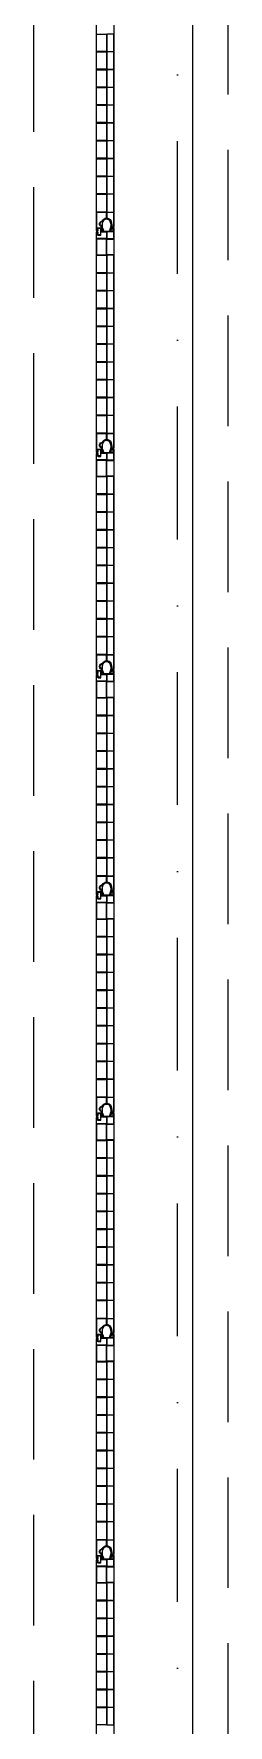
# Model space of a CAD drawing. Header units: millimetres. Extents: x -10134 to 185601, y -10232 to 93662.
# Drawn here: x 29824 to 30264, y 18936 to 22757 of the extents above; entities that cross this region are included whole.
import ezdxf

# ---------------------------------------------------------------- set-up
doc = ezdxf.new("R2010")
doc.units = ezdxf.units.MM
doc.header["$LTSCALE"] = 100
doc.linetypes.add('B0302', pattern=[6, 3, -1.5, 0, -1.5])
doc.linetypes.add('B0403', pattern=[3.75, 2.5, -1.25])
for name, color, linetype in [('A--L21', 8, 'Continuous'), ('A--L28', 8, 'Continuous'), ('AL$7A---_STRAMIEN', 1, 'Continuous')]:
    doc.layers.add(name, color=color, linetype=linetype)

msp = doc.modelspace()

# ---------------------------------------------------------------- linework, layer by layer
at = {"layer": 'A--L21', "linetype": 'B0403'}
for p, q in [((29824, 17660.6), (29824, 88370.6)), ((30264, 18120.6), (30264, 45510.6))]:
    msp.add_line(p, q, dxfattribs=at)
at = {"layer": 'A--L21'}
for points in [[(29977.7, 22322.1, -0.786352), (29979.8, 22334, 0.289246), (29980, 22334.1, -0.649582), (29997.3, 22334.8, -0.228645), (29997.8, 22315.2, 0.241202), (29998, 22311.6, 0.267949), (29999.7, 22310.7), (30003.2, 22310.7, 0.414214), (30004.8, 22312.2), (30004.8, 22321.9), (30006, 22321.9), (30006, 22819.1)], [(29965.3, 22809.4), (29965.3, 22312.2), (29968.2, 22312.2, 0.615588), (29969.5, 22314.6, -0.001528), (29968.6, 22315.7, -0.603288), (29969.6, 22318), (29974.7, 22318, -0.414214), (29974.9, 22317.8), (29974.9, 22310.9, 0.414214), (29975.1, 22310.7), (29978.9, 22310.7, 0.230022), (29980.3, 22311.4, 0.182419), (29980.4, 22312.8, -0.086574), (29977.9, 22321.9)], [(29977.7, 21822.1, -0.786352), (29979.8, 21834, 0.289246), (29980, 21834.1, -0.649582), (29997.3, 21834.8, -0.228645), (29997.8, 21815.2, 0.241202), (29998, 21811.6, 0.267949), (29999.7, 21810.7), (30003.2, 21810.7, 0.414214), (30004.8, 21812.2), (30004.8, 21821.9), (30006, 21821.9), (30006, 22319.1), (30005, 22319.1), (30005, 22310.9), (29998.7, 22310.9, -0.614899), (29996.9, 22314.5, 0.235201), (29997.2, 22334.7, 0.299118), (29988.8, 22340.2, 0.299118), (29980.5, 22334.7, 0.235201), (29980.7, 22314.5, -0.614899), (29978.9, 22310.9), (29974.9, 22310.9), (29974.9, 22303.5), (29969.7, 22303.5, -0.538226), (29968.4, 22305.7, -0.051879), (29969.6, 22306.9, 0.668905), (29968.4, 22309.4), (29965.3, 22309.4), (29965.3, 21812.2), (29968.2, 21812.2, 0.615588), (29969.5, 21814.6, -0.001528), (29968.6, 21815.7, -0.603288), (29969.6, 21818), (29974.7, 21818, -0.414214), (29974.9, 21817.8), (29974.9, 21810.9, 0.414214), (29975.1, 21810.7), (29978.9, 21810.7, 0.230022), (29980.3, 21811.4, 0.182419), (29980.4, 21812.8, -0.086574), (29977.9, 21821.9)], [(29981.5, 22334.3, -0.299118), (29988.8, 22339.2, -0.299118), (29996.2, 22334.3, -0.232962), (29996.1, 22315.1, 0.291468), (29995.9, 22311.6, -0.569521), (29995.5, 22310.9), (29982.2, 22310.9, -0.569521), (29981.8, 22311.6, 0.280699), (29981.6, 22314.9, -0.235201), (29981.4, 22334.3, -0.235201)], [(29998.2, 22335.3, -0.228645), (29998.8, 22314.8, 0.106177), (29998.5, 22313.6, 0.414214), (30000.4, 22311.7), (30002.2, 22311.7, 0.414214), (30003.8, 22313.2), (30003.8, 22322.9), (30005, 22322.9), (30005, 22328), (30005, 22353.6), (29989, 22353.6), (29989, 22341.1, -0.279737), (29998.2, 22335.3)], [(29977.7, 21322.1, -0.786352), (29979.8, 21334, 0.289246), (29980, 21334.1, -0.649582), (29997.3, 21334.8, -0.228645), (29997.8, 21315.2, 0.241202), (29998, 21311.6, 0.267949), (29999.7, 21310.7), (30003.2, 21310.7, 0.414214), (30004.8, 21312.2), (30004.8, 21321.9), (30006, 21321.9), (30006, 21819.1), (30005, 21819.1), (30005, 21810.9), (29998.7, 21810.9, -0.614899), (29996.9, 21814.5, 0.235201), (29997.2, 21834.7, 0.299118), (29988.8, 21840.2, 0.299118), (29980.5, 21834.7, 0.235201), (29980.7, 21814.5, -0.614899), (29978.9, 21810.9), (29974.9, 21810.9), (29974.9, 21803.5), (29969.7, 21803.5, -0.538226), (29968.4, 21805.7, -0.051879), (29969.6, 21806.9, 0.668905), (29968.4, 21809.4), (29965.3, 21809.4), (29965.3, 21312.2), (29968.2, 21312.2, 0.615588), (29969.5, 21314.6, -0.001528), (29968.6, 21315.7, -0.603288), (29969.6, 21318), (29974.7, 21318, -0.414214), (29974.9, 21317.8), (29974.9, 21310.9, 0.414214), (29975.1, 21310.7), (29978.9, 21310.7, 0.230022), (29980.3, 21311.4, 0.182419), (29980.4, 21312.8, -0.086574), (29977.9, 21321.9)], [(29981.5, 21834.3, -0.299118), (29988.8, 21839.2, -0.299118), (29996.2, 21834.3, -0.232962), (29996.1, 21815.1, 0.291468), (29995.9, 21811.6, -0.569521), (29995.5, 21810.9), (29982.2, 21810.9, -0.569521), (29981.8, 21811.6, 0.280699), (29981.6, 21814.9, -0.235201), (29981.4, 21834.3, -0.235201)], [(29998.2, 21835.3, -0.228645), (29998.8, 21814.8, 0.106177), (29998.5, 21813.6, 0.414214), (30000.4, 21811.7), (30002.2, 21811.7, 0.414214), (30003.8, 21813.2), (30003.8, 21822.9), (30005, 21822.9), (30005, 21828), (30005, 21853.6), (29989, 21853.6), (29989, 21841.1, -0.279737), (29998.2, 21835.3)], [(29977.7, 20822.1, -0.786352), (29979.8, 20834, 0.289246), (29980, 20834.1, -0.649582), (29997.3, 20834.8, -0.228645), (29997.8, 20815.2, 0.241202), (29998, 20811.6, 0.267949), (29999.7, 20810.7), (30003.2, 20810.7, 0.414214), (30004.8, 20812.2), (30004.8, 20821.9), (30006, 20821.9), (30006, 21319.1), (30005, 21319.1), (30005, 21310.9), (29998.7, 21310.9, -0.614899), (29996.9, 21314.5, 0.235201), (29997.2, 21334.7, 0.299118), (29988.8, 21340.2, 0.299118), (29980.5, 21334.7, 0.235201), (29980.7, 21314.5, -0.614899), (29978.9, 21310.9), (29974.9, 21310.9), (29974.9, 21303.5), (29969.7, 21303.5, -0.538226), (29968.4, 21305.7, -0.051879), (29969.6, 21306.9, 0.668905), (29968.4, 21309.4), (29965.3, 21309.4), (29965.3, 20812.2), (29968.2, 20812.2, 0.615588), (29969.5, 20814.6, -0.001528), (29968.6, 20815.7, -0.603288), (29969.6, 20818), (29974.7, 20818, -0.414214), (29974.9, 20817.8), (29974.9, 20810.9, 0.414214), (29975.1, 20810.7), (29978.9, 20810.7, 0.230022), (29980.3, 20811.4, 0.182419), (29980.4, 20812.8, -0.086574), (29977.9, 20821.9)], [(29981.5, 21334.3, -0.299118), (29988.8, 21339.2, -0.299118), (29996.2, 21334.3, -0.232962), (29996.1, 21315.1, 0.291468), (29995.9, 21311.6, -0.569521), (29995.5, 21310.9), (29982.2, 21310.9, -0.569521), (29981.8, 21311.6, 0.280699), (29981.6, 21314.9, -0.235201), (29981.4, 21334.3, -0.235201)], [(29998.2, 21335.3, -0.228645), (29998.8, 21314.8, 0.106177), (29998.5, 21313.6, 0.414214), (30000.4, 21311.7), (30002.2, 21311.7, 0.414214), (30003.8, 21313.2), (30003.8, 21322.9), (30005, 21322.9), (30005, 21328), (30005, 21353.6), (29989, 21353.6), (29989, 21341.1, -0.279737), (29998.2, 21335.3)], [(29977.7, 20322.1, -0.786352), (29979.8, 20334, 0.289246), (29980, 20334.1, -0.649582), (29997.3, 20334.8, -0.228645), (29997.8, 20315.2, 0.241202), (29998, 20311.6, 0.267949), (29999.7, 20310.7), (30003.2, 20310.7, 0.414214), (30004.8, 20312.2), (30004.8, 20321.9), (30006, 20321.9), (30006, 20819.1), (30005, 20819.1), (30005, 20810.9), (29998.7, 20810.9, -0.614899), (29996.9, 20814.5, 0.235201), (29997.2, 20834.7, 0.299118), (29988.8, 20840.2, 0.299118), (29980.5, 20834.7, 0.235201), (29980.7, 20814.5, -0.614899), (29978.9, 20810.9), (29974.9, 20810.9), (29974.9, 20803.5), (29969.7, 20803.5, -0.538226), (29968.4, 20805.7, -0.051879), (29969.6, 20806.9, 0.668905), (29968.4, 20809.4), (29965.3, 20809.4), (29965.3, 20312.2), (29968.2, 20312.2, 0.615588), (29969.5, 20314.6, -0.001528), (29968.6, 20315.7, -0.603288), (29969.6, 20318), (29974.7, 20318, -0.414214), (29974.9, 20317.8), (29974.9, 20310.9, 0.414214), (29975.1, 20310.7), (29978.9, 20310.7, 0.230022), (29980.3, 20311.4, 0.182419), (29980.4, 20312.8, -0.086574), (29977.9, 20321.9)], [(29981.5, 20834.3, -0.299118), (29988.8, 20839.2, -0.299118), (29996.2, 20834.3, -0.232962), (29996.1, 20815.1, 0.291468), (29995.9, 20811.6, -0.569521), (29995.5, 20810.9), (29982.2, 20810.9, -0.569521), (29981.8, 20811.6, 0.280699), (29981.6, 20814.9, -0.235201), (29981.4, 20834.3, -0.235201)], [(29998.2, 20835.3, -0.228645), (29998.8, 20814.8, 0.106177), (29998.5, 20813.6, 0.414214), (30000.4, 20811.7), (30002.2, 20811.7, 0.414214), (30003.8, 20813.2), (30003.8, 20822.9), (30005, 20822.9), (30005, 20828), (30005, 20853.6), (29989, 20853.6), (29989, 20841.1, -0.279737), (29998.2, 20835.3)], [(29977.7, 19822.1, -0.786352), (29979.8, 19834, 0.289246), (29980, 19834.1, -0.649582), (29997.3, 19834.8, -0.228645), (29997.8, 19815.2, 0.241202), (29998, 19811.6, 0.267949), (29999.7, 19810.7), (30003.2, 19810.7, 0.414214), (30004.8, 19812.2), (30004.8, 19821.9), (30006, 19821.9), (30006, 20319.1), (30005, 20319.1), (30005, 20310.9), (29998.7, 20310.9, -0.614899), (29996.9, 20314.5, 0.235201), (29997.2, 20334.7, 0.299118), (29988.8, 20340.2, 0.299118), (29980.5, 20334.7, 0.235201), (29980.7, 20314.5, -0.614899), (29978.9, 20310.9), (29974.9, 20310.9), (29974.9, 20303.5), (29969.7, 20303.5, -0.538226), (29968.4, 20305.7, -0.051879), (29969.6, 20306.9, 0.668905), (29968.4, 20309.4), (29965.3, 20309.4), (29965.3, 19812.2), (29968.2, 19812.2, 0.615588), (29969.5, 19814.6, -0.001528), (29968.6, 19815.7, -0.603288), (29969.6, 19818), (29974.7, 19818, -0.414214), (29974.9, 19817.8), (29974.9, 19810.9, 0.414214), (29975.1, 19810.7), (29978.9, 19810.7, 0.230022), (29980.3, 19811.4, 0.182419), (29980.4, 19812.8, -0.086574), (29977.9, 19821.9)], [(29981.5, 20334.3, -0.299118), (29988.8, 20339.2, -0.299118), (29996.2, 20334.3, -0.232962), (29996.1, 20315.1, 0.291468), (29995.9, 20311.6, -0.569521), (29995.5, 20310.9), (29982.2, 20310.9, -0.569521), (29981.8, 20311.6, 0.280699), (29981.6, 20314.9, -0.235201), (29981.4, 20334.3, -0.235201)], [(29998.2, 20335.3, -0.228645), (29998.8, 20314.8, 0.106177), (29998.5, 20313.6, 0.414214), (30000.4, 20311.7), (30002.2, 20311.7, 0.414214), (30003.8, 20313.2), (30003.8, 20322.9), (30005, 20322.9), (30005, 20328), (30005, 20353.6), (29989, 20353.6), (29989, 20341.1, -0.279737), (29998.2, 20335.3)], [(29977.7, 19322.1, -0.786352), (29979.8, 19334, 0.289246), (29980, 19334.1, -0.649582), (29997.3, 19334.8, -0.228645), (29997.8, 19315.2, 0.241202), (29998, 19311.6, 0.267949), (29999.7, 19310.7), (30003.2, 19310.7, 0.414214), (30004.8, 19312.2), (30004.8, 19321.9), (30006, 19321.9), (30006, 19819.1), (30005, 19819.1), (30005, 19810.9), (29998.7, 19810.9, -0.614899), (29996.9, 19814.5, 0.235201), (29997.2, 19834.7, 0.299118), (29988.8, 19840.2, 0.299118), (29980.5, 19834.7, 0.235201), (29980.7, 19814.5, -0.614899), (29978.9, 19810.9), (29974.9, 19810.9), (29974.9, 19803.5), (29969.7, 19803.5, -0.538226), (29968.4, 19805.7, -0.051879), (29969.6, 19806.9, 0.668905), (29968.4, 19809.4), (29965.3, 19809.4), (29965.3, 19312.2), (29968.2, 19312.2, 0.615588), (29969.5, 19314.6, -0.001528), (29968.6, 19315.7, -0.603288), (29969.6, 19318), (29974.7, 19318, -0.414214), (29974.9, 19317.8), (29974.9, 19310.9, 0.414214), (29975.1, 19310.7), (29978.9, 19310.7, 0.230022), (29980.3, 19311.4, 0.182419), (29980.4, 19312.8, -0.086574), (29977.9, 19321.9)], [(29981.5, 19834.3, -0.299118), (29988.8, 19839.2, -0.299118), (29996.2, 19834.3, -0.232962), (29996.1, 19815.1, 0.291468), (29995.9, 19811.6, -0.569521), (29995.5, 19810.9), (29982.2, 19810.9, -0.569521), (29981.8, 19811.6, 0.280699), (29981.6, 19814.9, -0.235201), (29981.4, 19834.3, -0.235201)], [(29998.2, 19835.3, -0.228645), (29998.8, 19814.8, 0.106177), (29998.5, 19813.6, 0.414214), (30000.4, 19811.7), (30002.2, 19811.7, 0.414214), (30003.8, 19813.2), (30003.8, 19822.9), (30005, 19822.9), (30005, 19828), (30005, 19853.6), (29989, 19853.6), (29989, 19841.1, -0.279737), (29998.2, 19835.3)], [(30006, 18821.9), (30006, 19319.1), (30005, 19319.1), (30005, 19310.9), (29998.7, 19310.9, -0.614899), (29996.9, 19314.5, 0.235201), (29997.2, 19334.7, 0.299118), (29988.8, 19340.2, 0.299118), (29980.5, 19334.7, 0.235201), (29980.7, 19314.5, -0.614899), (29978.9, 19310.9), (29974.9, 19310.9), (29974.9, 19303.5), (29969.7, 19303.5, -0.538226), (29968.4, 19305.7, -0.051879), (29969.6, 19306.9, 0.668905), (29968.4, 19309.4), (29965.3, 19309.4), (29965.3, 18812.2)], [(29981.5, 19334.3, -0.299118), (29988.8, 19339.2, -0.299118), (29996.2, 19334.3, -0.232962), (29996.1, 19315.1, 0.291468), (29995.9, 19311.6, -0.569521), (29995.5, 19310.9), (29982.2, 19310.9, -0.569521), (29981.8, 19311.6, 0.280699), (29981.6, 19314.9, -0.235201), (29981.4, 19334.3, -0.235201)], [(29998.2, 19335.3, -0.228645), (29998.8, 19314.8, 0.106177), (29998.5, 19313.6, 0.414214), (30000.4, 19311.7), (30002.2, 19311.7, 0.414214), (30003.8, 19313.2), (30003.8, 19322.9), (30005, 19322.9), (30005, 19328), (30005, 19353.6), (29989, 19353.6), (29989, 19341.1, -0.279737), (29998.2, 19335.3)]]:
    msp.add_lwpolyline(points, format="xyb", dxfattribs=at)
for points in [[(29988.4, 22717.7), (29966.3, 22717.7), (29966.3, 22756.9), (29988.4, 22756.9)], [(30005, 22756.9), (29989, 22756.9), (29989, 22717.7), (30005, 22717.7)], [(29988.4, 22677.5), (29966.3, 22677.5), (29966.3, 22716.7), (29988.4, 22716.7)], [(30005, 22716.7), (29989, 22716.7), (29989, 22677.5), (30005, 22677.5)], [(29988.4, 22637.2), (29966.3, 22637.2), (29966.3, 22676.4), (29988.4, 22676.4)], [(30005, 22676.4), (29989, 22676.4), (29989, 22637.2), (30005, 22637.2)], [(29988.4, 22597), (29966.3, 22597), (29966.3, 22636.2), (29988.4, 22636.2)], [(30005, 22636.2), (29989, 22636.2), (29989, 22597), (30005, 22597)], [(29988.4, 22556.8), (29966.3, 22556.8), (29966.3, 22596), (29988.4, 22596)], [(30005, 22596), (29989, 22596), (29989, 22556.8), (30005, 22556.8)], [(29988.4, 22516.6), (29966.3, 22516.6), (29966.3, 22555.8), (29988.4, 22555.8)], [(30005, 22555.8), (29989, 22555.8), (29989, 22516.6), (30005, 22516.6)], [(29988.4, 22476.3), (29966.3, 22476.3), (29966.3, 22515.5), (29988.4, 22515.5)], [(30005, 22515.5), (29989, 22515.5), (29989, 22476.3), (30005, 22476.3)], [(29988.4, 22436.1), (29966.3, 22436.1), (29966.3, 22475.3), (29988.4, 22475.3)], [(30005, 22475.3), (29989, 22475.3), (29989, 22436.1), (30005, 22436.1)], [(29988.4, 22395.9), (29966.3, 22395.9), (29966.3, 22435.1), (29988.4, 22435.1)], [(30005, 22435.1), (29989, 22435.1), (29989, 22395.9), (30005, 22395.9)], [(29988.4, 22354.7), (29966.3, 22354.7), (29966.3, 22394.9), (29988.4, 22394.9)], [(30005, 22394.9), (29989, 22394.9), (29989, 22354.7), (30005, 22354.7)], [(29966.3, 22293.6), (29966.3, 22257.9), (29988.4, 22257.9), (29988.4, 22293.6)], [(30005, 22309.9), (29989, 22309.9), (29989, 22294.6), (30005, 22294.6)], [(30005, 22257.9), (29989, 22257.9), (29989, 22293.6), (30005, 22293.6)], [(29988.4, 22217.7), (29966.3, 22217.7), (29966.3, 22256.9), (29988.4, 22256.9)], [(30005, 22256.9), (29989, 22256.9), (29989, 22217.7), (30005, 22217.7)], [(29988.4, 22177.5), (29966.3, 22177.5), (29966.3, 22216.7), (29988.4, 22216.7)], [(30005, 22216.7), (29989, 22216.7), (29989, 22177.5), (30005, 22177.5)], [(29988.4, 22137.2), (29966.3, 22137.2), (29966.3, 22176.4), (29988.4, 22176.4)], [(30005, 22176.4), (29989, 22176.4), (29989, 22137.2), (30005, 22137.2)], [(29988.4, 22097), (29966.3, 22097), (29966.3, 22136.2), (29988.4, 22136.2)], [(30005, 22136.2), (29989, 22136.2), (29989, 22097), (30005, 22097)], [(29988.4, 22056.8), (29966.3, 22056.8), (29966.3, 22096), (29988.4, 22096)], [(30005, 22096), (29989, 22096), (29989, 22056.8), (30005, 22056.8)], [(29988.4, 22016.6), (29966.3, 22016.6), (29966.3, 22055.8), (29988.4, 22055.8)], [(30005, 22055.8), (29989, 22055.8), (29989, 22016.6), (30005, 22016.6)], [(29988.4, 21976.3), (29966.3, 21976.3), (29966.3, 22015.5), (29988.4, 22015.5)], [(30005, 22015.5), (29989, 22015.5), (29989, 21976.3), (30005, 21976.3)], [(29988.4, 21936.1), (29966.3, 21936.1), (29966.3, 21975.3), (29988.4, 21975.3)], [(30005, 21975.3), (29989, 21975.3), (29989, 21936.1), (30005, 21936.1)], [(29988.4, 21895.9), (29966.3, 21895.9), (29966.3, 21935.1), (29988.4, 21935.1)], [(30005, 21935.1), (29989, 21935.1), (29989, 21895.9), (30005, 21895.9)], [(29988.4, 21854.7), (29966.3, 21854.7), (29966.3, 21894.9), (29988.4, 21894.9)], [(30005, 21894.9), (29989, 21894.9), (29989, 21854.7), (30005, 21854.7)], [(29966.3, 21793.6), (29966.3, 21757.9), (29988.4, 21757.9), (29988.4, 21793.6)], [(30005, 21809.9), (29989, 21809.9), (29989, 21794.6), (30005, 21794.6)], [(30005, 21757.9), (29989, 21757.9), (29989, 21793.6), (30005, 21793.6)], [(29988.4, 21717.7), (29966.3, 21717.7), (29966.3, 21756.9), (29988.4, 21756.9)], [(30005, 21756.9), (29989, 21756.9), (29989, 21717.7), (30005, 21717.7)], [(29988.4, 21677.5), (29966.3, 21677.5), (29966.3, 21716.7), (29988.4, 21716.7)], [(30005, 21716.7), (29989, 21716.7), (29989, 21677.5), (30005, 21677.5)], [(29988.4, 21637.2), (29966.3, 21637.2), (29966.3, 21676.4), (29988.4, 21676.4)], [(30005, 21676.4), (29989, 21676.4), (29989, 21637.2), (30005, 21637.2)], [(29988.4, 21597), (29966.3, 21597), (29966.3, 21636.2), (29988.4, 21636.2)], [(30005, 21636.2), (29989, 21636.2), (29989, 21597), (30005, 21597)], [(29988.4, 21556.8), (29966.3, 21556.8), (29966.3, 21596), (29988.4, 21596)], [(30005, 21596), (29989, 21596), (29989, 21556.8), (30005, 21556.8)], [(29988.4, 21516.6), (29966.3, 21516.6), (29966.3, 21555.8), (29988.4, 21555.8)], [(30005, 21555.8), (29989, 21555.8), (29989, 21516.6), (30005, 21516.6)], [(29988.4, 21476.3), (29966.3, 21476.3), (29966.3, 21515.5), (29988.4, 21515.5)], [(30005, 21515.5), (29989, 21515.5), (29989, 21476.3), (30005, 21476.3)], [(29988.4, 21436.1), (29966.3, 21436.1), (29966.3, 21475.3), (29988.4, 21475.3)], [(30005, 21475.3), (29989, 21475.3), (29989, 21436.1), (30005, 21436.1)], [(29988.4, 21395.9), (29966.3, 21395.9), (29966.3, 21435.1), (29988.4, 21435.1)], [(30005, 21435.1), (29989, 21435.1), (29989, 21395.9), (30005, 21395.9)], [(29988.4, 21354.7), (29966.3, 21354.7), (29966.3, 21394.9), (29988.4, 21394.9)], [(30005, 21394.9), (29989, 21394.9), (29989, 21354.7), (30005, 21354.7)], [(29966.3, 21293.6), (29966.3, 21257.9), (29988.4, 21257.9), (29988.4, 21293.6)], [(30005, 21309.9), (29989, 21309.9), (29989, 21294.6), (30005, 21294.6)], [(30005, 21257.9), (29989, 21257.9), (29989, 21293.6), (30005, 21293.6)], [(29988.4, 21217.7), (29966.3, 21217.7), (29966.3, 21256.9), (29988.4, 21256.9)], [(30005, 21256.9), (29989, 21256.9), (29989, 21217.7), (30005, 21217.7)], [(29988.4, 21177.5), (29966.3, 21177.5), (29966.3, 21216.7), (29988.4, 21216.7)], [(30005, 21216.7), (29989, 21216.7), (29989, 21177.5), (30005, 21177.5)], [(29988.4, 21137.2), (29966.3, 21137.2), (29966.3, 21176.4), (29988.4, 21176.4)], [(30005, 21176.4), (29989, 21176.4), (29989, 21137.2), (30005, 21137.2)], [(29988.4, 21097), (29966.3, 21097), (29966.3, 21136.2), (29988.4, 21136.2)], [(30005, 21136.2), (29989, 21136.2), (29989, 21097), (30005, 21097)], [(29988.4, 21056.8), (29966.3, 21056.8), (29966.3, 21096), (29988.4, 21096)], [(30005, 21096), (29989, 21096), (29989, 21056.8), (30005, 21056.8)], [(29988.4, 21016.6), (29966.3, 21016.6), (29966.3, 21055.8), (29988.4, 21055.8)], [(30005, 21055.8), (29989, 21055.8), (29989, 21016.6), (30005, 21016.6)], [(29988.4, 20976.3), (29966.3, 20976.3), (29966.3, 21015.5), (29988.4, 21015.5)], [(30005, 21015.5), (29989, 21015.5), (29989, 20976.3), (30005, 20976.3)], [(29988.4, 20936.1), (29966.3, 20936.1), (29966.3, 20975.3), (29988.4, 20975.3)], [(30005, 20975.3), (29989, 20975.3), (29989, 20936.1), (30005, 20936.1)], [(29988.4, 20895.9), (29966.3, 20895.9), (29966.3, 20935.1), (29988.4, 20935.1)], [(30005, 20935.1), (29989, 20935.1), (29989, 20895.9), (30005, 20895.9)], [(29988.4, 20854.7), (29966.3, 20854.7), (29966.3, 20894.9), (29988.4, 20894.9)], [(30005, 20894.9), (29989, 20894.9), (29989, 20854.7), (30005, 20854.7)], [(29966.3, 20793.6), (29966.3, 20757.9), (29988.4, 20757.9), (29988.4, 20793.6)], [(30005, 20809.9), (29989, 20809.9), (29989, 20794.6), (30005, 20794.6)], [(30005, 20757.9), (29989, 20757.9), (29989, 20793.6), (30005, 20793.6)], [(29988.4, 20717.7), (29966.3, 20717.7), (29966.3, 20756.9), (29988.4, 20756.9)], [(30005, 20756.9), (29989, 20756.9), (29989, 20717.7), (30005, 20717.7)], [(29988.4, 20677.5), (29966.3, 20677.5), (29966.3, 20716.7), (29988.4, 20716.7)], [(30005, 20716.7), (29989, 20716.7), (29989, 20677.5), (30005, 20677.5)], [(29988.4, 20637.2), (29966.3, 20637.2), (29966.3, 20676.4), (29988.4, 20676.4)], [(30005, 20676.4), (29989, 20676.4), (29989, 20637.2), (30005, 20637.2)], [(29988.4, 20597), (29966.3, 20597), (29966.3, 20636.2), (29988.4, 20636.2)], [(30005, 20636.2), (29989, 20636.2), (29989, 20597), (30005, 20597)], [(29988.4, 20556.8), (29966.3, 20556.8), (29966.3, 20596), (29988.4, 20596)], [(30005, 20596), (29989, 20596), (29989, 20556.8), (30005, 20556.8)], [(29988.4, 20516.6), (29966.3, 20516.6), (29966.3, 20555.8), (29988.4, 20555.8)], [(30005, 20555.8), (29989, 20555.8), (29989, 20516.6), (30005, 20516.6)], [(29988.4, 20476.3), (29966.3, 20476.3), (29966.3, 20515.5), (29988.4, 20515.5)], [(30005, 20515.5), (29989, 20515.5), (29989, 20476.3), (30005, 20476.3)], [(29988.4, 20436.1), (29966.3, 20436.1), (29966.3, 20475.3), (29988.4, 20475.3)], [(30005, 20475.3), (29989, 20475.3), (29989, 20436.1), (30005, 20436.1)], [(29988.4, 20395.9), (29966.3, 20395.9), (29966.3, 20435.1), (29988.4, 20435.1)], [(30005, 20435.1), (29989, 20435.1), (29989, 20395.9), (30005, 20395.9)], [(29988.4, 20354.7), (29966.3, 20354.7), (29966.3, 20394.9), (29988.4, 20394.9)], [(30005, 20394.9), (29989, 20394.9), (29989, 20354.7), (30005, 20354.7)], [(30005, 20309.9), (29989, 20309.9), (29989, 20294.6), (30005, 20294.6)], [(29966.3, 20293.6), (29966.3, 20257.9), (29988.4, 20257.9), (29988.4, 20293.6)], [(29988.4, 20217.7), (29966.3, 20217.7), (29966.3, 20256.9), (29988.4, 20256.9)], [(30005, 20257.9), (29989, 20257.9), (29989, 20293.6), (30005, 20293.6)], [(30005, 20256.9), (29989, 20256.9), (29989, 20217.7), (30005, 20217.7)], [(29988.4, 20177.5), (29966.3, 20177.5), (29966.3, 20216.7), (29988.4, 20216.7)], [(30005, 20216.7), (29989, 20216.7), (29989, 20177.5), (30005, 20177.5)], [(29988.4, 20137.2), (29966.3, 20137.2), (29966.3, 20176.4), (29988.4, 20176.4)], [(30005, 20176.4), (29989, 20176.4), (29989, 20137.2), (30005, 20137.2)], [(29988.4, 20097), (29966.3, 20097), (29966.3, 20136.2), (29988.4, 20136.2)], [(30005, 20136.2), (29989, 20136.2), (29989, 20097), (30005, 20097)], [(29988.4, 20056.8), (29966.3, 20056.8), (29966.3, 20096), (29988.4, 20096)], [(30005, 20096), (29989, 20096), (29989, 20056.8), (30005, 20056.8)], [(29988.4, 20016.6), (29966.3, 20016.6), (29966.3, 20055.8), (29988.4, 20055.8)], [(30005, 20055.8), (29989, 20055.8), (29989, 20016.6), (30005, 20016.6)], [(29988.4, 19976.3), (29966.3, 19976.3), (29966.3, 20015.5), (29988.4, 20015.5)], [(30005, 20015.5), (29989, 20015.5), (29989, 19976.3), (30005, 19976.3)], [(29988.4, 19936.1), (29966.3, 19936.1), (29966.3, 19975.3), (29988.4, 19975.3)], [(30005, 19975.3), (29989, 19975.3), (29989, 19936.1), (30005, 19936.1)], [(29988.4, 19895.9), (29966.3, 19895.9), (29966.3, 19935.1), (29988.4, 19935.1)], [(30005, 19935.1), (29989, 19935.1), (29989, 19895.9), (30005, 19895.9)], [(29988.4, 19854.7), (29966.3, 19854.7), (29966.3, 19894.9), (29988.4, 19894.9)], [(30005, 19894.9), (29989, 19894.9), (29989, 19854.7), (30005, 19854.7)], [(30005, 19809.9), (29989, 19809.9), (29989, 19794.6), (30005, 19794.6)], [(29966.3, 19793.6), (29966.3, 19757.9), (29988.4, 19757.9), (29988.4, 19793.6)], [(30005, 19757.9), (29989, 19757.9), (29989, 19793.6), (30005, 19793.6)], [(29988.4, 19717.7), (29966.3, 19717.7), (29966.3, 19756.9), (29988.4, 19756.9)], [(30005, 19756.9), (29989, 19756.9), (29989, 19717.7), (30005, 19717.7)], [(29988.4, 19677.5), (29966.3, 19677.5), (29966.3, 19716.7), (29988.4, 19716.7)], [(30005, 19716.7), (29989, 19716.7), (29989, 19677.5), (30005, 19677.5)], [(29988.4, 19637.2), (29966.3, 19637.2), (29966.3, 19676.4), (29988.4, 19676.4)], [(30005, 19676.4), (29989, 19676.4), (29989, 19637.2), (30005, 19637.2)], [(29988.4, 19597), (29966.3, 19597), (29966.3, 19636.2), (29988.4, 19636.2)], [(30005, 19636.2), (29989, 19636.2), (29989, 19597), (30005, 19597)], [(29988.4, 19556.8), (29966.3, 19556.8), (29966.3, 19596), (29988.4, 19596)], [(30005, 19596), (29989, 19596), (29989, 19556.8), (30005, 19556.8)], [(29988.4, 19516.6), (29966.3, 19516.6), (29966.3, 19555.8), (29988.4, 19555.8)], [(30005, 19555.8), (29989, 19555.8), (29989, 19516.6), (30005, 19516.6)], [(29988.4, 19476.3), (29966.3, 19476.3), (29966.3, 19515.5), (29988.4, 19515.5)], [(30005, 19515.5), (29989, 19515.5), (29989, 19476.3), (30005, 19476.3)], [(29988.4, 19436.1), (29966.3, 19436.1), (29966.3, 19475.3), (29988.4, 19475.3)], [(30005, 19475.3), (29989, 19475.3), (29989, 19436.1), (30005, 19436.1)], [(29988.4, 19395.9), (29966.3, 19395.9), (29966.3, 19435.1), (29988.4, 19435.1)], [(30005, 19435.1), (29989, 19435.1), (29989, 19395.9), (30005, 19395.9)], [(29988.4, 19354.7), (29966.3, 19354.7), (29966.3, 19394.9), (29988.4, 19394.9)], [(30005, 19394.9), (29989, 19394.9), (29989, 19354.7), (30005, 19354.7)], [(30005, 19309.9), (29989, 19309.9), (29989, 19294.6), (30005, 19294.6)], [(29966.3, 19293.6), (29966.3, 19257.9), (29988.4, 19257.9), (29988.4, 19293.6)], [(30005, 19257.9), (29989, 19257.9), (29989, 19293.6), (30005, 19293.6)], [(29988.4, 19217.7), (29966.3, 19217.7), (29966.3, 19256.9), (29988.4, 19256.9)], [(30005, 19256.9), (29989, 19256.9), (29989, 19217.7), (30005, 19217.7)], [(29988.4, 19177.5), (29966.3, 19177.5), (29966.3, 19216.7), (29988.4, 19216.7)], [(30005, 19216.7), (29989, 19216.7), (29989, 19177.5), (30005, 19177.5)], [(29988.4, 19137.2), (29966.3, 19137.2), (29966.3, 19176.4), (29988.4, 19176.4)], [(30005, 19176.4), (29989, 19176.4), (29989, 19137.2), (30005, 19137.2)], [(29988.4, 19097), (29966.3, 19097), (29966.3, 19136.2), (29988.4, 19136.2)], [(30005, 19136.2), (29989, 19136.2), (29989, 19097), (30005, 19097)], [(29988.4, 19056.8), (29966.3, 19056.8), (29966.3, 19096), (29988.4, 19096)], [(30005, 19096), (29989, 19096), (29989, 19056.8), (30005, 19056.8)], [(29988.4, 19016.6), (29966.3, 19016.6), (29966.3, 19055.8), (29988.4, 19055.8)], [(30005, 19055.8), (29989, 19055.8), (29989, 19016.6), (30005, 19016.6)], [(29988.4, 18976.3), (29966.3, 18976.3), (29966.3, 19015.5), (29988.4, 19015.5)], [(30005, 19015.5), (29989, 19015.5), (29989, 18976.3), (30005, 18976.3)], [(29988.4, 18936.1), (29966.3, 18936.1), (29966.3, 18975.3), (29988.4, 18975.3)], [(30005, 18975.3), (29989, 18975.3), (29989, 18936.1), (30005, 18936.1)]]:
    msp.add_lwpolyline(points, close=True, dxfattribs=at)
for points in [[(29969.6, 22319.1), (29975.7, 22319.1, -0.414214), (29975.9, 22318.9), (29975.9, 22311.7), (29978.4, 22311.7, 0.552588), (29979.3, 22313, -0.086098), (29976.9, 22321.3, -0.731767), (29979.2, 22334.9, -0.283426), (29988.4, 22341.1), (29988.4, 22353.6), (29966.3, 22353.6), (29966.3, 22328), (29966.3, 22313.2), (29968.5, 22313.2, 0.695606), (29968.8, 22314, -0.105395), (29967.8, 22315, -0.031809), (29967.5, 22315.8, -0.53387)], [(29969.7, 22302.5), (29975.9, 22302.5), (29975.9, 22309.9), (29988.4, 22309.9), (29988.4, 22294.6), (29966.3, 22294.6), (29966.3, 22308.4), (29968.6, 22308.4, -0.652088), (29968.9, 22307.6, 0.105395), (29967.9, 22306.6, 0.031809), (29967.5, 22305.7, 0.53387)], [(29969.6, 21819.1), (29975.7, 21819.1, -0.414214), (29975.9, 21818.9), (29975.9, 21811.7), (29978.4, 21811.7, 0.552588), (29979.3, 21813, -0.086098), (29976.9, 21821.3, -0.731767), (29979.2, 21834.9, -0.283426), (29988.4, 21841.1), (29988.4, 21853.6), (29966.3, 21853.6), (29966.3, 21828), (29966.3, 21813.2), (29968.5, 21813.2, 0.695606), (29968.8, 21814, -0.105395), (29967.8, 21815, -0.031809), (29967.5, 21815.8, -0.53387)], [(29969.7, 21802.5), (29975.9, 21802.5), (29975.9, 21809.9), (29988.4, 21809.9), (29988.4, 21794.6), (29966.3, 21794.6), (29966.3, 21808.4), (29968.6, 21808.4, -0.652088), (29968.9, 21807.6, 0.105395), (29967.9, 21806.6, 0.031809), (29967.5, 21805.7, 0.53387)], [(29969.6, 21319.1), (29975.7, 21319.1, -0.414214), (29975.9, 21318.9), (29975.9, 21311.7), (29978.4, 21311.7, 0.552588), (29979.3, 21313, -0.086098), (29976.9, 21321.3, -0.731767), (29979.2, 21334.9, -0.283426), (29988.4, 21341.1), (29988.4, 21353.6), (29966.3, 21353.6), (29966.3, 21328), (29966.3, 21313.2), (29968.5, 21313.2, 0.695606), (29968.8, 21314, -0.105395), (29967.8, 21315, -0.031809), (29967.5, 21315.8, -0.53387)], [(29969.7, 21302.5), (29975.9, 21302.5), (29975.9, 21309.9), (29988.4, 21309.9), (29988.4, 21294.6), (29966.3, 21294.6), (29966.3, 21308.4), (29968.6, 21308.4, -0.652088), (29968.9, 21307.6, 0.105395), (29967.9, 21306.6, 0.031809), (29967.5, 21305.7, 0.53387)], [(29969.6, 20819.1), (29975.7, 20819.1, -0.414214), (29975.9, 20818.9), (29975.9, 20811.7), (29978.4, 20811.7, 0.552588), (29979.3, 20813, -0.086098), (29976.9, 20821.3, -0.731767), (29979.2, 20834.9, -0.283426), (29988.4, 20841.1), (29988.4, 20853.6), (29966.3, 20853.6), (29966.3, 20828), (29966.3, 20813.2), (29968.5, 20813.2, 0.695606), (29968.8, 20814, -0.105395), (29967.8, 20815, -0.031809), (29967.5, 20815.8, -0.53387)], [(29969.7, 20802.5), (29975.9, 20802.5), (29975.9, 20809.9), (29988.4, 20809.9), (29988.4, 20794.6), (29966.3, 20794.6), (29966.3, 20808.4), (29968.6, 20808.4, -0.652088), (29968.9, 20807.6, 0.105395), (29967.9, 20806.6, 0.031809), (29967.5, 20805.7, 0.53387)], [(29969.6, 20319.1), (29975.7, 20319.1, -0.414214), (29975.9, 20318.9), (29975.9, 20311.7), (29978.4, 20311.7, 0.552588), (29979.3, 20313, -0.086098), (29976.9, 20321.3, -0.731767), (29979.2, 20334.9, -0.283426), (29988.4, 20341.1), (29988.4, 20353.6), (29966.3, 20353.6), (29966.3, 20328), (29966.3, 20313.2), (29968.5, 20313.2, 0.695606), (29968.8, 20314, -0.105395), (29967.8, 20315, -0.031809), (29967.5, 20315.8, -0.53387)], [(29969.7, 20302.5), (29975.9, 20302.5), (29975.9, 20309.9), (29988.4, 20309.9), (29988.4, 20294.6), (29966.3, 20294.6), (29966.3, 20308.4), (29968.6, 20308.4, -0.652088), (29968.9, 20307.6, 0.105395), (29967.9, 20306.6, 0.031809), (29967.5, 20305.7, 0.53387)], [(29969.6, 19819.1), (29975.7, 19819.1, -0.414214), (29975.9, 19818.9), (29975.9, 19811.7), (29978.4, 19811.7, 0.552588), (29979.3, 19813, -0.086098), (29976.9, 19821.3, -0.731767), (29979.2, 19834.9, -0.283426), (29988.4, 19841.1), (29988.4, 19853.6), (29966.3, 19853.6), (29966.3, 19828), (29966.3, 19813.2), (29968.5, 19813.2, 0.695606), (29968.8, 19814, -0.105395), (29967.8, 19815, -0.031809), (29967.5, 19815.8, -0.53387)], [(29969.7, 19802.5), (29975.9, 19802.5), (29975.9, 19809.9), (29988.4, 19809.9), (29988.4, 19794.6), (29966.3, 19794.6), (29966.3, 19808.4), (29968.6, 19808.4, -0.652088), (29968.9, 19807.6, 0.105395), (29967.9, 19806.6, 0.031809), (29967.5, 19805.7, 0.53387)], [(29969.6, 19319.1), (29975.7, 19319.1, -0.414214), (29975.9, 19318.9), (29975.9, 19311.7), (29978.4, 19311.7, 0.552588), (29979.3, 19313, -0.086098), (29976.9, 19321.3, -0.731767), (29979.2, 19334.9, -0.283426), (29988.4, 19341.1), (29988.4, 19353.6), (29966.3, 19353.6), (29966.3, 19328), (29966.3, 19313.2), (29968.5, 19313.2, 0.695606), (29968.8, 19314, -0.105395), (29967.8, 19315, -0.031809), (29967.5, 19315.8, -0.53387)], [(29969.7, 19302.5), (29975.9, 19302.5), (29975.9, 19309.9), (29988.4, 19309.9), (29988.4, 19294.6), (29966.3, 19294.6), (29966.3, 19308.4), (29968.6, 19308.4, -0.652088), (29968.9, 19307.6, 0.105395), (29967.9, 19306.6, 0.031809), (29967.5, 19305.7, 0.53387)]]:
    msp.add_lwpolyline(points, format="xyb", close=True, dxfattribs=at)
for centre in [(29977.7, 22321.9), (29977.7, 21821.9), (29977.7, 21321.9), (29977.7, 20821.9), (29977.7, 20321.9), (29977.7, 19821.9), (29977.7, 19321.9)]:
    msp.add_arc(centre, 0.204, 5.5122, 66.5563, dxfattribs=at)
at = {"layer": 'A--L28', "linetype": 'B0302'}
msp.add_line((30149, 18014.4), (30149, 23006.9), dxfattribs=at)
at = {"layer": 'AL$7A---_STRAMIEN'}
msp.add_line((30184, 1020.6), (30184, 92366.9), dxfattribs=at)

doc.saveas('drawing.dxf')
